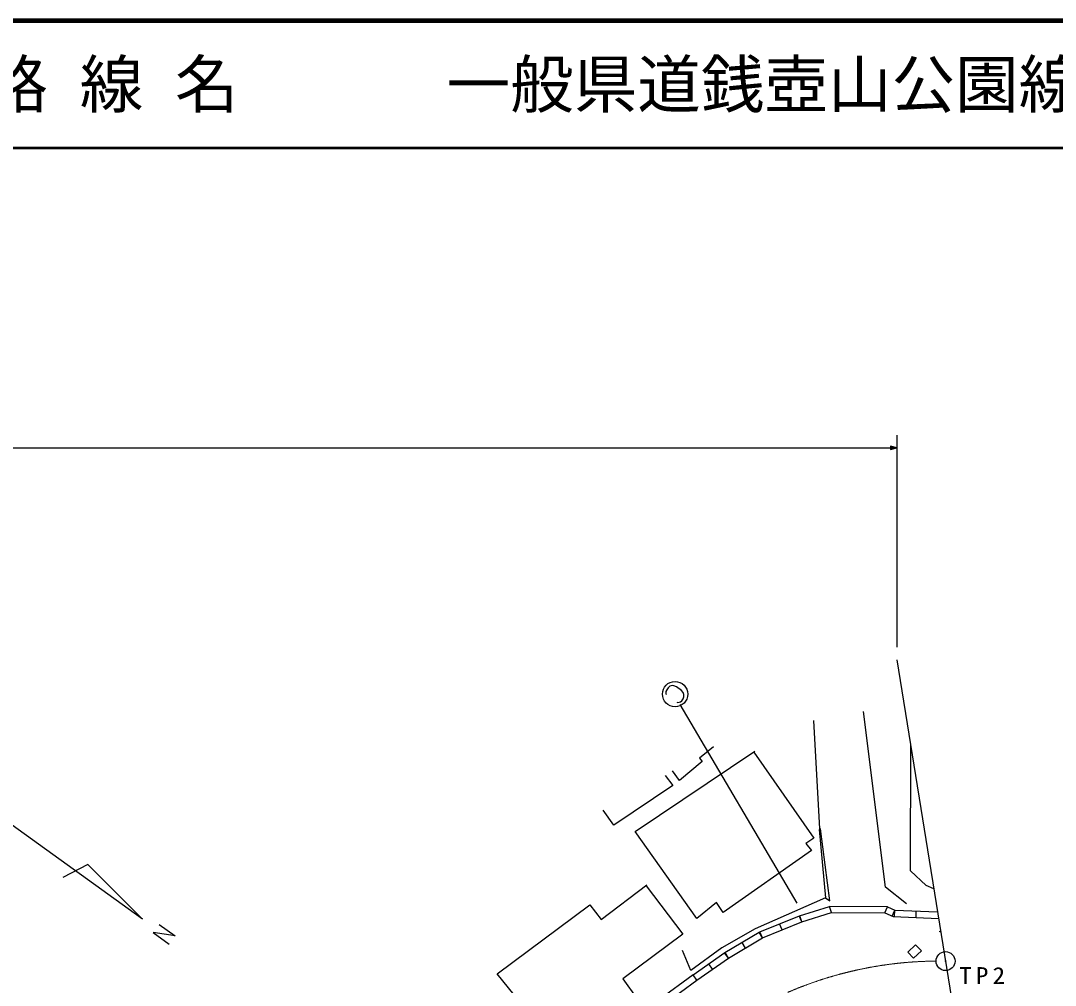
# Model space of a CAD drawing. Units: millimetres, scale not verified. Extents: x 62682 to 702682, y -6806 to 353194.
# Drawn here: x 205912 to 287300, y 277338 to 353194 of the extents above; entities that cross this region are included whole.
import ezdxf
from ezdxf.enums import TextEntityAlignment as Align

# ---------------------------------------------------------------- set-up
doc = ezdxf.new("R2010")
doc.units = ezdxf.units.MM
doc.header["$LTSCALE"] = 1000
doc.linetypes.add('CHAIN', pattern=[18.5, 12, -1.5, 3.5, -1.5])
for name, color, linetype, lineweight in [('M-BGD', 7, 'Continuous', 25), ('M-BMK', 2, 'CHAIN', 13), ('M-TTL', 2, 'Continuous', 140), ('M-TTL-LINE', 7, 'Continuous', 50)]:
    doc.layers.add(name, color=color, linetype=linetype, lineweight=lineweight)
doc.layers.add('M-BGD-HTXT', color=7, linetype='Continuous')
doc.layers.add('M-TTL-TXT', color=7, linetype='Continuous')
doc.styles.add('ＭＳ ゴシック', font='')
doc.styles.get('ＭＳ ゴシック').set_extended_font_data('MS Gothic')

# ---------------------------------------------------------------- blocks, each defined once
blk = doc.blocks.new('BUHIN1')
at = {"color": 7, "linetype": 'Continuous', "lineweight": 25}
for radius in [746, 22.5]:
    blk.add_circle((0, 0), radius, dxfattribs=at)
blk = doc.blocks.new('BUHIN210')
at = {"color": 7, "linetype": 'Continuous', "lineweight": 25}
for points in [[(0, 0), (322, -402), (474, -203)], [(82, -62), (426, -214), (320, -354)], [(121, -92), (400, -218), (316, -327)], [(162, -123), (373, -222), (313, -301)], [(202, -154), (347, -225), (309, -275)]]:
    blk.add_lwpolyline(points, close=True, dxfattribs=at)
for points in [[(41, -31), (452, -211), (323, -380), (42, -32)], [(313, -239), (243, -185), (321, -229), (306, -249), (243, -185)]]:
    blk.add_lwpolyline(points, dxfattribs=at)
blk = doc.blocks.new('BUHIN211')
at = {"color": 7, "linetype": 'Continuous', "lineweight": 25}
blk.add_lwpolyline([(309, -569), (412, -561), (501, -517), (583, -445), (649, -345), (711, -161), (732, -4), (679, 182), (577, 317), (400, 419), (-64, 576), (-276, 605), (-418, 574), (-564, 470), (-660, 312), (-721, 132), (-753, -10), (-734, -95), (-695, -182), (-638, -233)], dxfattribs=at)
blk.add_circle((0, 0), 995, dxfattribs=at)

msp = doc.modelspace()

# ---------------------------------------------------------------- linework, layer by layer
at = {"layer": 'M-BGD'}
for p, q in [((274838, 320604), (274838, 303921)), ((120932, 319604), (274838, 319604)), ((274838, 302921), (282326, 256624)), ((257759, 299428), (266963, 283794)), ((273934, 285059), (272209, 298877)), ((268785, 289643), (268313, 298157)), ((215491, 282534), (195183, 297115)), ((254244, 289430), (263658, 295748)), ((260401, 296102), (259319, 295198)), ((263585, 295680), (268298, 288920)), ((275909, 286336), (275923, 296211)), ((259528, 294947), (257749, 293444)), ((259319, 295198), (259528, 294947)), ((256622, 293840), (257218, 293057)), ((257749, 293444), (257196, 294212)), ((257218, 293057), (252576, 289927)), ((252576, 289927), (251733, 291122)), ((259095, 282595), (254244, 289430)), ((268829, 289649), (268730, 289578)), ((268730, 289578), (269233, 284210)), ((269559, 283989), (268829, 289649)), ((268298, 288920), (267687, 288481)), ((267687, 288481), (268127, 287940)), ((268127, 287940), (261185, 283057)), ((211200, 286846), (209222, 285804)), ((215491, 282534), (211200, 286846)), ((277137, 285182), (275909, 286336)), ((251566, 282502), (255155, 285250)), ((255123, 285164), (258011, 281366)), ((275604, 283742), (273934, 285059)), ((277749, 284919), (277137, 285182)), ((269233, 284210), (263685, 281779)), ((269233, 284210), (269559, 283989)), ((243404, 278232), (250697, 283667)), ((250697, 283667), (251566, 282502)), ((260647, 283848), (259095, 282595)), ((261185, 283057), (260647, 283848)), ((267179, 282807), (269532, 283548)), ((274101, 283502), (269532, 283548)), ((269688, 283052), (269532, 283548)), ((273894, 283025), (274101, 283502)), ((274101, 283502), (274669, 283255)), ((274462, 282778), (274669, 283255)), ((274649, 282736), (274669, 283255)), ((274669, 283255), (278040, 283121)), ((264064, 281544), (267179, 282807)), ((267355, 282318), (267160, 282800)), ((267355, 282318), (267199, 282814)), ((267355, 282318), (269688, 283052)), ((269688, 283052), (273894, 283025)), ((273894, 283025), (274552, 282740)), ((274552, 282740), (278125, 282597)), ((276347, 282668), (276368, 283188)), ((216802, 282130), (218056, 281230)), ((263685, 281779), (261079, 280276)), ((264259, 281062), (267355, 282318)), ((265807, 281690), (265612, 282172)), ((218056, 281230), (216332, 281482)), ((216332, 281482), (217595, 280585)), ((258011, 281366), (253288, 277835)), ((261302, 279914), (263994, 281509)), ((261583, 279476), (264259, 281062)), ((264259, 281062), (263994, 281509)), ((264259, 281062), (264064, 281544)), ((258626, 278498), (257973, 280065)), ((261079, 280276), (258626, 278498)), ((262921, 280269), (262656, 280716)), ((275699, 279951), (276307, 280529)), ((276766, 280047), (276158, 279469)), ((276307, 280529), (276766, 280047)), ((258805, 278172), (261302, 279914)), ((259102, 277745), (261583, 279476)), ((261583, 279476), (261286, 279903)), ((261583, 279476), (261318, 279923)), ((276158, 279469), (275699, 279951)), ((260343, 278611), (260045, 279037)), ((247339, 273379), (243404, 278232)), ((253288, 277835), (254407, 276282)), ((258805, 278172), (256165, 276228)), ((256521, 275849), (259102, 277745)), ((259102, 277745), (258805, 278172))]:
    msp.add_line(p, q, dxfattribs=at)
for radius in [31.3, 25, 18.8, 12.5, 6.3]:
    msp.add_circle((278238, 281571), radius, dxfattribs=at)
at = {"layer": 'M-BMK'}
msp.add_arc((278152, 249243), 30000, 90.44675, 133.02383, dxfattribs=at)
at = {"layer": 'M-TTL'}
msp.add_line((702682, 353194), (62682, 353194), dxfattribs=at)
at = {"layer": 'M-TTL-LINE'}
msp.add_line((62682, 343194), (702682, 343194), dxfattribs=at)

# ---------------------------------------------------------------- block references
at = {"layer": 'M-BGD'}
for name, p, rotation in [('BUHIN210', (274838, 319604), 217.29112), ('BUHIN211', (257389, 300238), 342.96834), ('BUHIN1', (278668, 279239), 217.29112)]:
    msp.add_blockref(name, p, dxfattribs=dict(at, rotation=rotation))

# ---------------------------------------------------------------- texts
at = {"layer": 'M-BGD-HTXT', "insert": (279737, 277447), "char_height": 1320, "attachment_point": 7, "style": 'ＭＳ ゴシック'}
msp.add_mtext('\\T1.33;\\W1.1;TP2', dxfattribs=at)
at = {"layer": 'M-TTL-TXT', "style": 'ＭＳ ゴシック'}
for s, p in [('路 線 名', (203062, 348194)), ('一般県道銭壺山公園線', (239416, 348194))]:
    msp.add_text(s, height=3666, dxfattribs=at).set_placement(p, align=Align.MIDDLE_LEFT)

doc.saveas('drawing.dxf')
